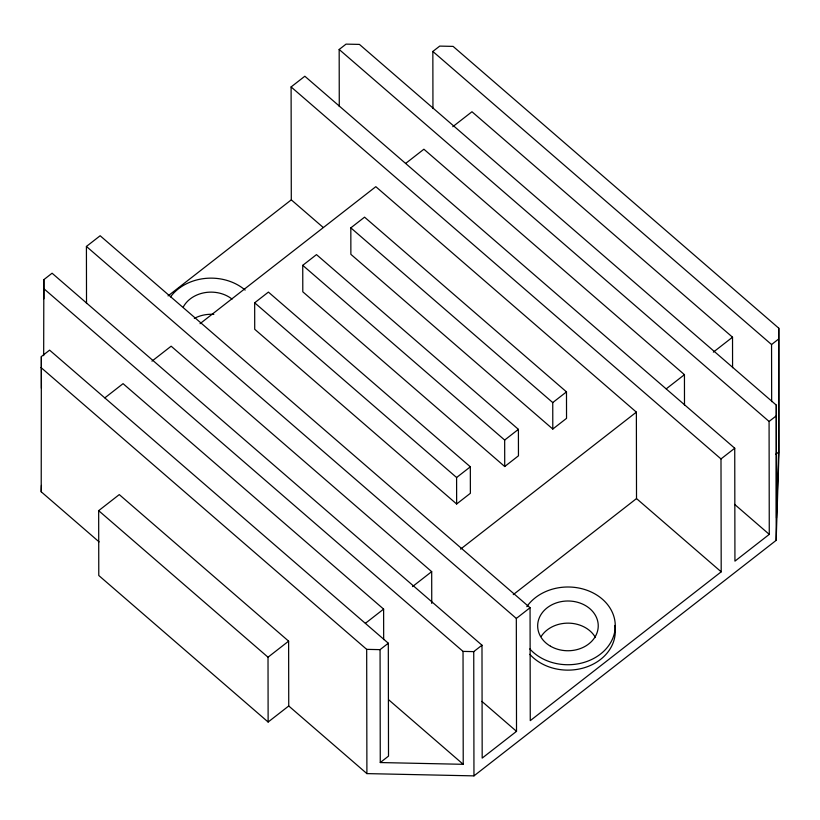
<?xml version="1.0" encoding="UTF-8"?>
<svg xmlns="http://www.w3.org/2000/svg" width="820" height="820" viewBox="0 0 820 820"><rect width="100%" height="100%" fill="white"/><g stroke="black" fill="none" stroke-linecap="round" stroke-linejoin="round"><path stroke-width="1.23" d="M99.117 541.897L41.215 491.795L41.359 356.556L49.6 350.14L388.311 643.218L388.506 756.122L380.265 762.549L380.07 649.645L388.311 643.218M43.675 355.665L43.839 279.64L52.08 273.214L481.986 645.207L482.18 758.11L516.518 731.348L516.323 618.444L86.418 246.451L100.153 235.75L530.058 607.733L530.263 720.647L721.2 571.837L720.995 458.933L291.1 86.94L304.835 76.239L734.74 448.222L734.935 561.136L769.273 534.374L769.078 421.459L339.172 49.477L346.04 44.126L359.426 44.403L776.304 405.121L776.499 518.025L778.621 452.097L778.785 328.205L453.101 46.391L439.715 46.104L432.847 51.455L432.95 108.547M41.215 491.795L41.42 485.43M288.742 705.979L268.13 722.03L98.779 575.496L98.666 510.665L119.269 494.603L288.619 641.148L288.742 705.979L366.899 773.608L473.96 775.874L776.161 540.359L776.304 405.121M776.161 540.359L779 452.455L778.785 328.205M168.038 295.907L291.295 199.854L291.1 86.94M104.888 397.833L123.061 383.657L383.616 609.106L383.668 639.62M151.956 361.148L171.144 346.194L431.689 571.643L431.75 603.418M200.039 323.674L375.816 186.683L636.371 412.132L636.515 498.57L721.2 571.837M405.715 163.385L423.899 149.22L684.444 374.668L684.495 405.172M452.783 126.7L471.971 111.745L732.526 337.194L732.578 367.698M254.671 302.795L268.406 292.094L470.331 466.816L470.372 493.291L456.637 503.992L254.712 329.271L254.671 302.795L456.596 477.517L456.637 503.992M302.744 265.332L316.489 254.62L518.404 429.352L518.455 455.817L504.72 466.518L302.795 291.797L302.744 265.332L504.669 440.053L504.72 466.518M350.827 227.857L364.562 217.156L566.487 391.878L566.538 418.354L552.793 429.055L350.868 254.333L350.827 227.857L552.752 402.579L552.793 429.055M456.596 477.517L470.331 466.816M504.669 440.053L518.404 429.352M552.752 402.579L566.487 391.878M268.13 722.03L268.017 657.209L288.619 641.148M365.433 623.282L383.616 609.106M412.501 586.597L431.689 571.643M460.584 549.123L636.371 412.132M666.26 388.834L684.444 374.668M713.338 352.149L732.526 337.194M771.661 401.626L771.558 344.543L778.426 339.193M513.269 594.623L636.515 498.57M43.552 288.425L463.033 651.398L473.745 651.623L481.986 645.207M516.323 618.444L530.058 607.733M720.995 458.933L734.74 448.222M769.078 421.459L775.945 416.109M775.679 454.393L778.621 452.097M41 367.544L366.683 649.358L380.07 649.645M380.265 762.549L463.228 764.312L463.033 651.398M432.847 51.455L771.558 344.543M734.638 504.392L769.273 534.374M291.295 199.854L323.049 227.324M481.883 701.377L516.518 731.348M388.557 699.685L463.228 764.312M98.666 510.665L268.017 657.209M473.745 651.623L473.96 775.874M366.683 649.358L366.899 773.608M339.172 49.477L339.275 106.559M86.418 246.451L86.52 303.543M43.839 279.64L43.87 298.849M41.359 356.556L41.41 388.27M541.169 636.463A30.289 24.877 -0.1 0 1 568.762 623.149A30.289 24.877 -0.1 0 1 595.494 637.581M194.33 318.416A30.289 24.877 -0.1 0 1 213.815 314.388M183.332 306.895A30.289 24.877 -0.1 0 1 232.05 299.105M170.509 296.901A47.324 38.868 -0.1 0 1 245.149 290.085M614.754 625.434A47.324 38.868 -0.1 0 1 586.044 667.172A47.324 38.868 -0.1 0 1 529.833 654.319M526.819 606.656A47.324 38.868 -0.1 0 1 596.868 595.084A47.324 38.868 -0.1 0 1 601.029 653.643A47.324 38.868 -0.1 0 1 529.822 648.917M550.476 646.201A30.289 24.877 -0.1 0 0 598.118 628.11A30.289 24.877 -0.1 0 0 555.253 603.294A30.289 24.877 -0.1 0 0 550.476 646.201"/></g></svg>
